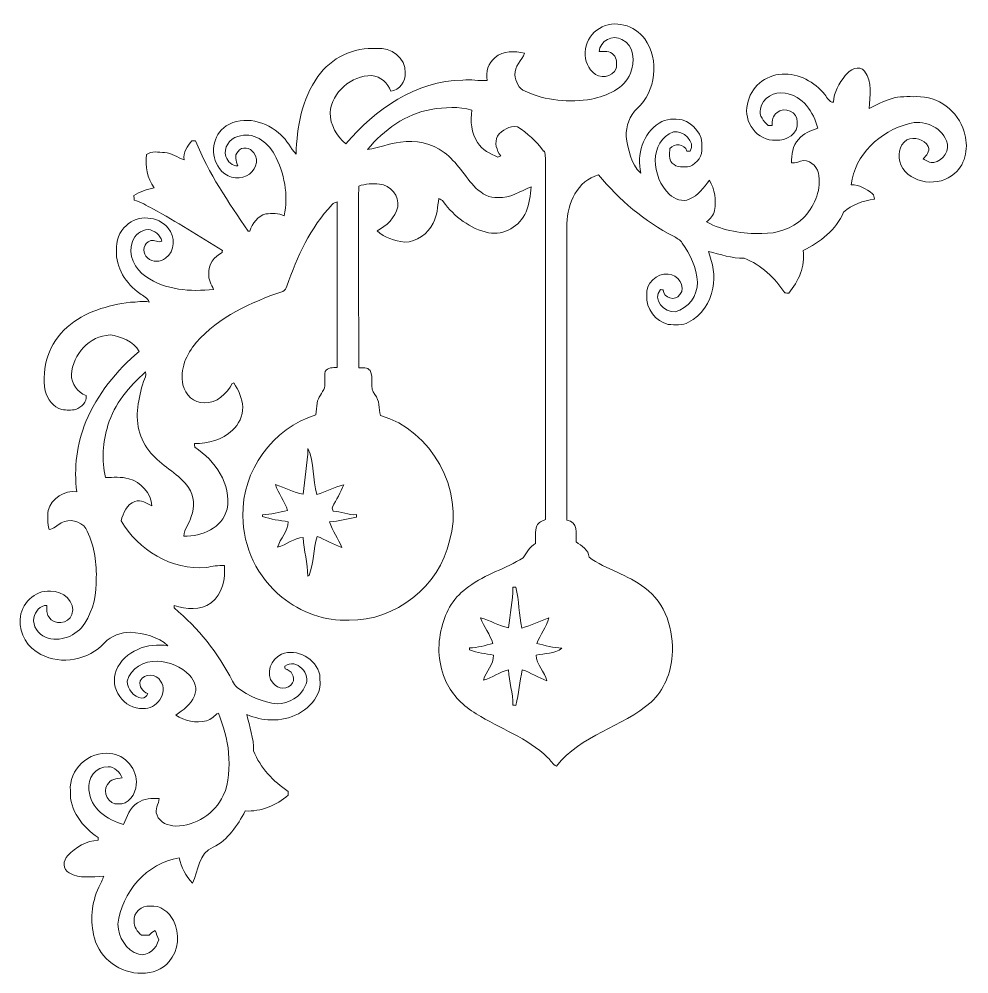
# Model space of a CAD drawing. Header units: centimetres. Extents: x -16.3 to 16.4, y -16.3 to 16.5.
import ezdxf

# ---------------------------------------------------------------- set-up
doc = ezdxf.new("R2010")
doc.units = ezdxf.units.CM
doc.header["$MEASUREMENT"] = 0
doc.layers.add('Layer 1', color=7, linetype='Continuous')

msp = doc.modelspace()

# ---------------------------------------------------------------- linework, layer by layer
at = {"layer": 'Layer 1', "color": 49, "lineweight": 9}
for points, knots in [([(3.65263, 16.16434), (4.16134, 16.48679), (4.8743, 16.28042), (5.20909, 15.80276), (5.20909, 15.80276), (5.72238, 15.08909), (5.59079, 14.00853), (4.95191, 13.41233), (4.95191, 13.41233), (4.68098, 13.17491), (4.57374, 12.80273), (4.56562, 12.45454), (4.56562, 12.45454), (4.64711, 12.01251), (4.72014, 11.50804), (5.07292, 11.19371), (5.07292, 11.19371), (4.93039, 11.81848), (5.13712, 12.56249), (5.70792, 12.90716), (5.70792, 12.90716), (5.93722, 13.06979), (6.2332, 13.06696), (6.49849, 13.02251), (6.49849, 13.02251), (6.88655, 12.89128), (7.23015, 12.5064), (7.1723, 12.07636), (7.1723, 12.07636), (7.21886, 11.78814), (7.00684, 11.52921), (6.75567, 11.41949), (6.75567, 11.41949), (6.55423, 11.4015), (6.3027, 11.36058), (6.15735, 11.53838), (6.15735, 11.53838), (6.01342, 11.66256), (6.07339, 11.86787), (6.06881, 12.03332), (6.06881, 12.03332), (6.23179, 12.23264), (6.5761, 12.20619), (6.66006, 11.94548), (6.66006, 11.94548), (6.6964, 11.94478), (6.73309, 11.94407), (6.77013, 11.94301), (6.77013, 11.94301), (6.97086, 12.27357), (6.53271, 12.68067), (6.19581, 12.60482), (6.19581, 12.60482), (5.79576, 12.46971), (5.5668, 12.04073), (5.57139, 11.63363), (5.57139, 11.63363), (5.57809, 11.20148), (5.73755, 10.75486), (6.0621, 10.45923), (6.0621, 10.45923), (6.24308, 10.3026), (6.50872, 10.18089), (6.74226, 10.2973), (6.74226, 10.2973), (7.05376, 10.40701), (7.23439, 10.69877), (7.43088, 10.94359), (7.43088, 10.94359), (7.63232, 10.63774), (7.66125, 10.25815), (7.61115, 9.90466), (7.61115, 9.90466), (7.58258, 9.73851), (7.46016, 9.61609), (7.33493, 9.51413), (7.33493, 9.51413), (7.91137, 9.20017), (8.58835, 9.09573), (9.23922, 9.11656), (9.23922, 9.11656), (9.74616, 9.10703), (10.27392, 9.27178), (10.64045, 9.63232), (10.64045, 9.63232), (11.02322, 10.00521), (11.27052, 10.55448), (11.19925, 11.09353), (11.19925, 11.09353), (11.17774, 11.36481), (10.95443, 11.62163), (10.67256, 11.62163), (10.67256, 11.62163), (10.53462, 11.59341), (10.40198, 11.53873), (10.25875, 11.54049), (10.25875, 11.54049), (10.25734, 11.82307), (10.28732, 12.13492), (10.49335, 12.34941), (10.49335, 12.34941), (10.6588, 12.55896), (10.91703, 12.64681), (11.15833, 12.735), (11.15833, 12.735), (11.0211, 13.2878), (10.64116, 13.86036), (10.03332, 13.94009), (10.03332, 13.94009), (9.66749, 14.0177), (9.24522, 13.77675), (9.18525, 13.3954), (9.18525, 13.3954), (9.1355, 13.1668), (9.29531, 12.96748), (9.45583, 12.82637), (9.45583, 12.82637), (9.49922, 12.82743), (9.54296, 12.82813), (9.58706, 12.82919), (9.58706, 12.82919), (9.57612, 12.99394), (9.61281, 13.17209), (9.7571, 13.27228), (9.7571, 13.27228), (10.00545, 13.49488), (10.47994, 13.2938), (10.45313, 12.94914), (10.45313, 12.94914), (10.5124, 12.55544), (10.07142, 12.2845), (9.72006, 12.32154), (9.72006, 12.32154), (9.08435, 12.27039), (8.58235, 12.96854), (8.74427, 13.56297), (8.74427, 13.56297), (8.83317, 14.12847), (9.36022, 14.57791), (9.92925, 14.58955), (9.92925, 14.58955), (10.49793, 14.6273), (11.05497, 14.3292), (11.40281, 13.88894), (11.40281, 13.88894), (11.48853, 13.78769), (11.54568, 13.62788), (11.70232, 13.62717), (11.70232, 13.62717), (11.70055, 13.9729), (11.90516, 14.27981), (12.10272, 14.54863), (12.10272, 14.54863), (12.24912, 14.74407), (12.5772, 14.93034), (12.77088, 14.69292), (12.77088, 14.69292), (13.04922, 14.33626), (12.95432, 13.83637), (12.92469, 13.41762), (12.92469, 13.41762), (13.17622, 13.52875), (13.41364, 13.67445), (13.68316, 13.74112), (13.68316, 13.74112), (13.96045, 13.85084), (14.26207, 13.81203), (14.55311, 13.81944), (14.55311, 13.81944), (15.2883, 13.85189), (15.99739, 13.32026), (16.18894, 12.61153), (16.18894, 12.61153), (16.3551, 12.12716), (16.26444, 11.52356), (15.86404, 11.17854), (15.86404, 11.17854), (15.33593, 10.70088), (14.33898, 10.8046), (14.01477, 11.47135), (14.01477, 11.47135), (13.91529, 11.76063), (13.9227, 12.16385), (14.22538, 12.33177), (14.22538, 12.33177), (14.47762, 12.44149), (14.82052, 12.35859), (14.9581, 12.1067), (14.9581, 12.1067), (15.01631, 11.93031), (14.90448, 11.79132), (14.77819, 11.68513), (14.77819, 11.68513), (14.89284, 11.61846), (15.01314, 11.53167), (15.15425, 11.55672), (15.15425, 11.55672), (15.4661, 11.61987), (15.73069, 11.98887), (15.58358, 12.29932), (15.58358, 12.29932), (15.38779, 12.79462), (14.77501, 13.04192), (14.27795, 12.88599), (14.27795, 12.88599), (13.3064, 12.63904), (12.42163, 11.81778), (12.31156, 10.79155), (12.31156, 10.79155), (12.58673, 10.80037), (12.82591, 10.64091), (13.03687, 10.48287), (13.03687, 10.48287), (13.10249, 10.44406), (13.09508, 10.36468), (13.1039, 10.29907), (13.1039, 10.29907), (12.7289, 10.23557), (12.3285, 10.11492), (12.04698, 9.8521), (12.04698, 9.8521), (11.79404, 9.23262), (11.23912, 8.81987), (10.65915, 8.52777), (10.65915, 8.52777), (10.73606, 7.98626), (10.50428, 7.46838), (10.15856, 7.0641), (10.15856, 7.0641), (10.1261, 7.06551), (10.06119, 7.06833), (10.02874, 7.06974), (10.02874, 7.06974), (9.68478, 7.58444), (9.21276, 8.04023), (8.62786, 8.26178), (8.62786, 8.26178), (8.20558, 8.25296), (7.80624, 8.40183), (7.40019, 8.49391), (7.40019, 8.49391), (7.54342, 8.09421), (7.64784, 7.65782), (7.54624, 7.23519), (7.54624, 7.23519), (7.4591, 6.74977), (7.16983, 6.27881), (6.7158, 6.06009), (6.7158, 6.06009), (6.50519, 5.93662), (6.25084, 5.97613), (6.01871, 5.98424), (6.01871, 5.98424), (5.58797, 6.09572), (5.23484, 6.5307), (5.28317, 6.98613), (5.28317, 6.98613), (5.23237, 7.38618), (5.62431, 7.75907), (6.01836, 7.71462), (6.01836, 7.71462), (6.34045, 7.7118), (6.64842, 7.29234), (6.41735, 7.01118), (6.41735, 7.01118), (6.26107, 6.77376), (5.8582, 6.89371), (5.83809, 7.17557), (5.83809, 7.17557), (5.8074, 7.17804), (5.77741, 7.18087), (5.74743, 7.18334), (5.74743, 7.18334), (5.4585, 6.85561), (5.89171, 6.38041), (6.25613, 6.42028), (6.25613, 6.42028), (6.70804, 6.53705), (7.0333, 6.98014), (7.02095, 7.4451), (7.02095, 7.4451), (6.98991, 7.93228), (6.78142, 8.3916), (6.50096, 8.78529), (6.50096, 8.78529), (6.42758, 8.89466), (6.30975, 8.95887), (6.19581, 9.01743), (6.19581, 9.01743), (5.20415, 9.53459), (4.33279, 10.26591), (3.62335, 11.1281), (3.62335, 11.1281), (2.8931, 10.94077), (2.54879, 10.14808), (2.53609, 9.45346), (2.53609, 9.45346), (2.53327, 6.0548), (2.53433, 2.65579), (2.53574, -0.74288), (2.53574, -0.74288), (2.9118, -0.79015), (2.85112, -1.21771), (2.85359, -1.49182), (2.85359, -1.49182), (3.0328, -1.63364), (3.28786, -1.75182), (3.29456, -2.01711), (3.29456, -2.01711), (3.88335, -2.4468), (4.63406, -2.61013), (5.20768, -3.07297), (5.20768, -3.07297), (5.93828, -3.58838), (6.20745, -4.54123), (6.15665, -5.39567), (6.15665, -5.39567), (6.10726, -5.99328), (5.87619, -6.58489), (5.42887, -6.99658), (5.42887, -6.99658), (4.44003, -7.87358), (3.00352, -8.12688), (2.17485, -9.2046), (2.17485, -9.2046), (2.03832, -9.14675), (1.97941, -8.99859), (1.87075, -8.90616), (1.87075, -8.90616), (1.1726, -8.22495), (0.22681, -7.91168), (-0.58493, -7.39945), (-0.58493, -7.39945), (-1.01638, -7.13592), (-1.40373, -6.77327), (-1.61963, -6.30972), (-1.61963, -6.30972), (-1.88033, -5.72658), (-1.94383, -5.05312), (-1.76498, -4.43716), (-1.76498, -4.43716), (-1.65456, -3.87131), (-1.32083, -3.35308), (-0.84423, -3.02711), (-0.84423, -3.02711), (-0.26849, -2.60766), (0.42965, -2.40728), (1.03185, -2.03616), (1.03185, -2.03616), (1.14368, -1.85201), (1.25657, -1.66186), (1.44918, -1.54862), (1.44918, -1.54862), (1.46753, -1.34436), (1.42555, -1.13234), (1.49681, -0.93549), (1.49681, -0.93549), (1.55043, -0.81414), (1.68907, -0.77463), (1.79773, -0.71783), (1.79773, -0.71783), (1.79349, 3.42625), (1.79773, 7.57033), (1.79561, 11.71441), (1.79561, 11.71441), (1.79349, 11.79344), (1.77727, 11.8714), (1.76457, 11.94936), (1.76457, 11.94936), (1.75257, 11.94901), (1.74058, 11.94901), (1.72929, 11.94901), (1.72929, 11.94901), (1.49822, 12.29226), (1.17225, 12.56108), (0.82935, 12.78509), (0.82935, 12.78509), (0.56512, 12.83695), (0.30124, 12.66197), (0.14214, 12.46266), (0.14214, 12.46266), (0.04054, 12.23688), (0.1111, 11.97229), (0.25821, 11.78179), (0.25821, 11.78179), (0.22575, 11.76909), (0.19329, 11.75639), (0.16119, 11.74369), (0.16119, 11.74369), (-0.10445, 11.85482), (-0.37962, 11.98817), (-0.53801, 12.24041), (-0.53801, 12.24041), (-0.74686, 12.56814), (-0.79519, 12.97912), (-0.72993, 13.35659), (-0.72993, 13.35659), (-1.18536, 13.48818), (-1.66902, 13.45396), (-2.13292, 13.38235), (-2.13292, 13.38235), (-3.00605, 13.22501), (-3.76699, 12.68067), (-4.31944, 12.00228), (-4.31944, 12.00228), (-3.93562, 12.04391), (-3.57931, 12.22559), (-3.18949, 12.2524), (-3.18949, 12.2524), (-2.67161, 12.33601), (-2.11035, 12.22629), (-1.68948, 11.90386), (-1.68948, 11.90386), (-1.2411, 11.57542), (-0.97687, 11.06989), (-0.59411, 10.67689), (-0.59411, 10.67689), (-0.39161, 10.48745), (-0.12985, 10.32094), (0.15943, 10.34845), (0.15943, 10.34845), (0.57923, 10.31459), (0.92989, 10.57671), (1.30313, 10.71888), (1.30313, 10.71888), (1.2862, 10.42535), (1.23999, 10.12691), (1.1278, 9.85386), (1.1278, 9.85386), (0.92143, 9.36421), (0.37039, 9.04177), (-0.15807, 9.13631), (-0.15807, 9.13631), (-0.79272, 9.27672), (-1.342, 9.69088), (-1.71876, 10.21228), (-1.71876, 10.21228), (-1.75263, 10.26556), (-1.81048, 10.29307), (-1.86587, 10.31741), (-1.86587, 10.31741), (-1.92055, 10.03378), (-1.91561, 9.72969), (-2.06695, 9.47357), (-2.06695, 9.47357), (-2.24334, 9.09469), (-2.63316, 8.83116), (-3.05015, 8.81246), (-3.05015, 8.81246), (-3.3867, 8.86714), (-3.74265, 8.96239), (-3.99453, 9.20546), (-3.99453, 9.20546), (-3.66398, 9.3695), (-3.36694, 9.65948), (-3.28439, 10.02919), (-3.28439, 10.02919), (-3.21207, 10.41019), (-3.53945, 10.77003), (-3.90775, 10.81412), (-3.90775, 10.81412), (-4.14905, 10.83459), (-4.39493, 10.82436), (-4.6253, 10.74392), (-4.6253, 10.74392), (-4.63447, 8.66253), (-4.62565, 6.58079), (-4.62389, 4.49905), (-4.62389, 4.49905), (-4.49195, 4.4927), (-4.3205, 4.53045), (-4.23583, 4.39851), (-4.23583, 4.39851), (-4.07708, 4.14698), (-4.27746, 3.80655), (-4.06544, 3.57583), (-4.06544, 3.57583), (-3.90105, 3.36628), (-3.93174, 3.09888), (-3.87953, 2.85546), (-3.87953, 2.85546), (-2.11952, 2.35346), (-0.98675, 0.30417), (-1.49792, -1.4569), (-1.49792, -1.4569), (-1.85846, -3.00524), (-3.35706, -4.21562), (-4.95585, -4.18387), (-4.95585, -4.18387), (-5.78911, -4.21915), (-6.61708, -3.91153), (-7.26302, -3.39188), (-7.26302, -3.39188), (-8.09593, -2.72266), (-8.60922, -1.66786), (-8.60745, -0.59859), (-8.60745, -0.59859), (-8.64626, 0.94199), (-7.5724, 2.42119), (-6.10273, 2.87733), (-6.10273, 2.87733), (-6.08262, 3.01174), (-6.07451, 3.14756), (-6.05758, 3.28232), (-6.05758, 3.28232), (-6.02336, 3.48234), (-5.87201, 3.62981), (-5.79617, 3.81149), (-5.79617, 3.81149), (-5.769, 3.99423), (-5.81063, 4.1819), (-5.77535, 4.36394), (-5.77535, 4.36394), (-5.6981, 4.51916), (-5.50724, 4.49905), (-5.36225, 4.50293), (-5.36225, 4.50293), (-5.35802, 6.40123), (-5.36366, 8.29988), (-5.36331, 10.19816), (-5.36331, 10.19816), (-5.42751, 10.1777), (-5.49736, 10.16113), (-5.54181, 10.10645), (-5.54181, 10.10645), (-6.28371, 9.3194), (-6.74585, 8.31645), (-7.09086, 7.30293), (-7.09086, 7.30293), (-7.11838, 7.23026), (-7.16177, 7.15723), (-7.23515, 7.12336), (-7.23515, 7.12336), (-8.32911, 6.75012), (-9.4386, 6.24812), (-10.214, 5.36053), (-10.214, 5.36053), (-10.54844, 4.96472), (-10.78691, 4.43626), (-10.66838, 3.91026), (-10.66838, 3.91026), (-10.59006, 3.57865), (-10.28879, 3.26891), (-9.92966, 3.29079), (-9.92966, 3.29079), (-9.50351, 3.26539), (-9.16131, 3.61322), (-8.97223, 3.96071), (-8.97223, 3.96071), (-8.95882, 3.96424), (-8.93236, 3.97129), (-8.91896, 3.97482), (-8.91896, 3.97482), (-8.74433, 3.72999), (-8.63815, 3.44001), (-8.61063, 3.14086), (-8.61063, 3.14086), (-8.61451, 2.84311), (-8.74257, 2.55172), (-8.96235, 2.34993), (-8.96235, 2.34993), (-9.3116, 2.0222), (-9.80478, 1.88532), (-10.27539, 1.88779), (-10.27539, 1.88779), (-10.27151, 1.85639), (-10.26375, 1.79289), (-10.26022, 1.76114), (-10.26022, 1.76114), (-9.56666, 1.31417), (-8.98669, 0.49114), (-9.15108, -0.36858), (-9.15108, -0.36858), (-9.31689, -1.00887), (-10.02033, -1.31931), (-10.63557, -1.28968), (-10.63557, -1.28968), (-10.62393, -1.04062), (-10.43555, -0.85118), (-10.38404, -0.61199), (-10.38404, -0.61199), (-10.24858, -0.29097), (-10.27398, 0.08898), (-10.47718, 0.37614), (-10.47718, 0.37614), (-10.79538, 0.83369), (-11.32561, 1.07534), (-11.69673, 1.4828), (-11.69673, 1.4828), (-12.1243, 1.91213), (-12.30739, 2.54748), (-12.22131, 3.14191), (-12.22131, 3.14191), (-12.17651, 3.43966), (-12.12606, 3.73846), (-12.02058, 4.02174), (-12.02058, 4.02174), (-11.98742, 4.13004), (-11.9084, 4.24046), (-11.9599, 4.35617), (-11.9599, 4.35617), (-12.51376, 3.84747), (-13.02952, 3.25657), (-13.24542, 2.52032), (-13.24542, 2.52032), (-13.42075, 1.94141), (-13.48108, 1.31735), (-13.32974, 0.72574), (-13.32974, 0.72574), (-13.06374, 0.72256), (-12.78893, 0.76102), (-12.5307, 0.67917), (-12.5307, 0.67917), (-12.11054, 0.5751), (-11.75952, 0.17999), (-11.73659, -0.25534), (-11.73659, -0.25534), (-11.91651, -0.16114), (-12.1056, -0.0345), (-12.31973, -0.09941), (-12.31973, -0.09941), (-12.59631, -0.1996), (-12.71943, -0.50087), (-12.79634, -0.76157), (-12.79634, -0.76157), (-12.21284, -1.77687), (-11.0522, -2.46549), (-9.86863, -2.36953), (-9.86863, -2.36953), (-9.6605, -2.33285), (-9.452, -2.29016), (-9.23928, -2.30181), (-9.23928, -2.30181), (-9.21, -2.76288), (-9.30419, -3.29346), (-9.69895, -3.58521), (-9.69895, -3.58521), (-10.06513, -3.8579), (-10.55761, -3.81769), (-10.9686, -3.67975), (-10.9686, -3.67975), (-10.96895, -3.70021), (-10.97001, -3.74149), (-10.97036, -3.7623), (-10.97036, -3.7623), (-10.13639, -4.44846), (-9.46082, -5.31841), (-8.96552, -6.2762), (-8.96552, -6.2762), (-8.92319, -6.35452), (-8.87733, -6.43354), (-8.80854, -6.49246), (-8.80854, -6.49246), (-8.41025, -6.80537), (-7.92659, -6.9994), (-7.42494, -7.06396), (-7.42494, -7.06396), (-7.02701, -7.04067), (-6.61602, -6.82971), (-6.46433, -6.44201), (-6.46433, -6.44201), (-6.2262, -6.05113), (-6.78324, -5.45388), (-7.16248, -5.76679), (-7.16248, -5.76679), (-7.16106, -5.79537), (-7.1593, -5.82465), (-7.15754, -5.85393), (-7.15754, -5.85393), (-6.93846, -5.89838), (-6.79629, -6.13333), (-6.89683, -6.34182), (-6.89683, -6.34182), (-7.03794, -6.58277), (-7.41542, -6.56901), (-7.56993, -6.34888), (-7.56993, -6.34888), (-7.84792, -6.02855), (-7.64472, -5.51068), (-7.28136, -5.35334), (-7.28136, -5.35334), (-6.74161, -5.13744), (-6.09144, -5.50821), (-5.96409, -6.06595), (-5.96409, -6.06595), (-5.95703, -6.28044), (-5.92387, -6.51221), (-6.0283, -6.70977), (-6.0283, -6.70977), (-6.30311, -7.3109), (-6.99314, -7.64675), (-7.63626, -7.60618), (-7.63626, -7.60618), (-7.92553, -7.62523), (-8.20141, -7.52433), (-8.46987, -7.43155), (-8.46987, -7.43155), (-8.38344, -7.84324), (-8.22998, -8.24612), (-8.23668, -8.67333), (-8.23668, -8.67333), (-8.01585, -9.26), (-7.55794, -9.72637), (-7.04712, -10.07632), (-7.04712, -10.07632), (-7.04712, -10.10843), (-7.04712, -10.17298), (-7.04747, -10.20509), (-7.04747, -10.20509), (-7.45846, -10.55893), (-7.98445, -10.76742), (-8.53055, -10.74414), (-8.53055, -10.74414), (-8.78772, -11.23767), (-9.11651, -11.73509), (-9.62945, -11.99262), (-9.62945, -11.99262), (-10.12828, -12.18488), (-10.13357, -12.81035), (-10.33889, -13.22381), (-10.33889, -13.22381), (-10.56713, -12.98039), (-10.72412, -12.68088), (-10.79856, -12.35598), (-10.79856, -12.35598), (-11.91016, -12.5239), (-12.77058, -13.54766), (-12.9057, -14.63845), (-12.9057, -14.63845), (-12.88947, -15.0773), (-12.62771, -15.53909), (-12.18956, -15.67173), (-12.18956, -15.67173), (-11.8583, -15.74935), (-11.5729, -15.47312), (-11.5027, -15.16867), (-11.5027, -15.16867), (-11.54256, -15.06178), (-11.58243, -14.95524), (-11.62265, -14.84906), (-11.62265, -14.84906), (-11.70131, -14.89033), (-11.76834, -14.94925), (-11.83043, -15.01204), (-11.83043, -15.01204), (-11.91863, -15.01451), (-12.00647, -15.01557), (-12.09396, -15.01663), (-12.09396, -15.01663), (-12.23189, -14.8928), (-12.35501, -14.7277), (-12.35078, -14.53403), (-12.35078, -14.53403), (-12.37865, -14.24052), (-12.0869, -13.98193), (-11.79974, -14.01615), (-11.79974, -14.01615), (-11.4519, -13.96923), (-11.1464, -14.22041), (-10.994, -14.51251), (-10.994, -14.51251), (-10.76857, -14.95665), (-10.81267, -15.54297), (-11.14393, -15.92362), (-11.14393, -15.92362), (-11.37041, -16.19455), (-11.73271, -16.33284), (-12.08161, -16.31908), (-12.08161, -16.31908), (-12.81327, -16.34589), (-13.51847, -15.82131), (-13.7125, -15.1154), (-13.7125, -15.1154), (-13.86525, -14.53826), (-13.81728, -13.90255), (-13.56151, -13.36104), (-13.56151, -13.36104), (-13.49731, -13.23792), (-13.43628, -13.11304), (-13.39183, -12.9811), (-13.39183, -12.9811), (-13.78341, -13.00191), (-14.22403, -13.08235), (-14.57998, -12.87527), (-14.57998, -12.87527), (-14.8047, -12.75567), (-14.80011, -12.43782), (-14.62443, -12.27695), (-14.62443, -12.27695), (-14.35632, -11.99508), (-13.98449, -11.76084), (-13.58691, -11.75237), (-13.58691, -11.75237), (-13.58585, -11.72062), (-13.5848, -11.68958), (-13.58374, -11.65853), (-13.58374, -11.65853), (-14.11043, -11.29835), (-14.57716, -10.72508), (-14.5373, -10.05304), (-14.5373, -10.05304), (-14.59868, -9.3302), (-13.897, -8.66733), (-13.1784, -8.76399), (-13.1784, -8.76399), (-12.65346, -8.80314), (-12.21708, -9.31856), (-12.27317, -9.84385), (-12.27317, -9.84385), (-12.2961, -10.16064), (-12.53563, -10.54199), (-12.89476, -10.50319), (-12.89476, -10.50319), (-13.22108, -10.53141), (-13.46803, -10.09291), (-13.25883, -9.83326), (-13.25883, -9.83326), (-13.16287, -9.65017), (-12.94486, -9.629), (-12.76247, -9.60325), (-12.76247, -9.60325), (-12.83655, -9.40322), (-13.02, -9.22013), (-13.24436, -9.2226), (-13.24436, -9.2226), (-13.65359, -9.18874), (-13.97144, -9.63394), (-13.89841, -10.01812), (-13.89841, -10.01812), (-13.86808, -10.65559), (-13.2613, -11.04541), (-12.70708, -11.21262), (-12.70708, -11.21262), (-12.59702, -10.93675), (-12.4926, -10.63054), (-12.2259, -10.46544), (-12.2259, -10.46544), (-12.0107, -10.31198), (-11.738, -10.3014), (-11.484, -10.31234), (-11.484, -10.31234), (-11.49035, -10.50636), (-11.66216, -10.69192), (-11.55597, -10.88313), (-11.55597, -10.88313), (-11.47095, -11.15089), (-11.1725, -11.24967), (-10.91815, -11.26342), (-10.91815, -11.26342), (-10.23658, -11.25213), (-9.57124, -10.83621), (-9.28161, -10.21532), (-9.28161, -10.21532), (-9.06606, -9.75847), (-9.06571, -9.24095), (-9.1017, -8.74812), (-9.1017, -8.74812), (-9.12745, -8.27363), (-9.28867, -7.81961), (-9.44671, -7.37475), (-9.44671, -7.37475), (-9.58923, -7.4573), (-9.69154, -7.60653), (-9.86087, -7.64075), (-9.86087, -7.64075), (-10.21612, -7.73106), (-10.61194, -7.65768), (-10.91462, -7.45095), (-10.91462, -7.45095), (-10.6638, -7.27492), (-10.38686, -7.09077), (-10.27645, -6.7895), (-10.27645, -6.7895), (-10.15932, -6.5482), (-10.2641, -6.25998), (-10.4419, -6.079), (-10.4419, -6.079), (-10.72271, -5.7675), (-11.14287, -5.62321), (-11.55138, -5.59182), (-11.55138, -5.59182), (-11.99024, -5.58088), (-12.47884, -5.82641), (-12.58326, -6.28255), (-12.58326, -6.28255), (-12.58538, -6.5556), (-12.3603, -6.83077), (-12.08302, -6.85899), (-12.08302, -6.85899), (-11.97966, -6.8791), (-11.91757, -6.78667), (-11.87735, -6.7073), (-11.87735, -6.7073), (-12.05938, -6.63568), (-12.1818, -6.47023), (-12.14123, -6.26915), (-12.14123, -6.26915), (-11.99624, -6.0028), (-11.58243, -6.01268), (-11.43638, -6.27409), (-11.43638, -6.27409), (-11.16368, -6.68084), (-11.57714, -7.27033), (-12.04563, -7.22059), (-12.04563, -7.22059), (-12.69191, -7.26328), (-13.22002, -6.50586), (-12.95861, -5.91249), (-12.95861, -5.91249), (-12.68627, -5.23338), (-11.865, -4.94128), (-11.18344, -5.06476), (-11.18344, -5.06476), (-11.51928, -4.73879), (-12.01987, -4.64495), (-12.47072, -4.59309), (-12.47072, -4.59309), (-12.7981, -4.61144), (-13.13853, -4.7081), (-13.36325, -4.96139), (-13.36325, -4.96139), (-13.90159, -5.55442), (-14.84562, -5.73822), (-15.55612, -5.35757), (-15.55612, -5.35757), (-16.00026, -5.14343), (-16.30154, -4.65377), (-16.26485, -4.15882), (-16.26485, -4.15882), (-16.25038, -3.62789), (-15.76461, -3.13647), (-15.22063, -3.18551), (-15.22063, -3.18551), (-14.81493, -3.16469), (-14.32386, -3.5524), (-14.49073, -3.98914), (-14.49073, -3.98914), (-14.59974, -4.32075), (-15.10844, -4.36379), (-15.28307, -4.07098), (-15.28307, -4.07098), (-15.37126, -3.95809), (-15.34375, -3.80887), (-15.34727, -3.67622), (-15.34727, -3.67622), (-15.5854, -3.66529), (-15.7445, -3.89177), (-15.79565, -4.09991), (-15.79565, -4.09991), (-15.84222, -4.38108), (-15.65031, -4.66647), (-15.39313, -4.77195), (-15.39313, -4.77195), (-14.90489, -4.96493), (-14.31998, -4.71939), (-14.04411, -4.28935), (-14.04411, -4.28935), (-13.7446, -3.82474), (-13.62713, -3.25959), (-13.64794, -2.71208), (-13.64794, -2.71208), (-13.62748, -2.13423), (-13.74566, -1.54721), (-14.00248, -1.02863), (-14.00248, -1.02863), (-14.18875, -0.77815), (-14.57928, -0.6695), (-14.85409, -0.83954), (-14.85409, -0.83954), (-14.99661, -0.91009), (-15.10527, -1.04697), (-15.27178, -1.06426), (-15.27178, -1.06426), (-15.31835, -0.85153), (-15.32999, -0.62893), (-15.29824, -0.41338), (-15.29824, -0.41338), (-15.19452, 0.01454), (-14.74614, 0.29041), (-14.3161, 0.22973), (-14.3161, 0.22973), (-14.42335, 1.04359), (-14.32034, 1.88391), (-14.00778, 2.6445), (-14.00778, 2.6445), (-13.61831, 3.591), (-12.94662, 4.39992), (-12.17404, 5.05961), (-12.17404, 5.05961), (-12.37124, 5.39652), (-12.79069, 5.58455), (-13.17416, 5.62406), (-13.17416, 5.62406), (-13.8776, 5.59972), (-14.4611, 4.9559), (-14.50096, 4.26869), (-14.50096, 4.26869), (-14.51366, 3.93954), (-14.29247, 3.6612), (-13.9979, 3.53844), (-13.9979, 3.53844), (-13.95839, 3.31372), (-14.16406, 3.14403), (-14.34821, 3.06324), (-14.34821, 3.06324), (-14.5066, 3.03396), (-14.6717, 3.04067), (-14.83151, 3.05831), (-14.83151, 3.05831), (-15.11832, 3.15285), (-15.3448, 3.41003), (-15.40442, 3.70601), (-15.40442, 3.70601), (-15.54765, 4.49834), (-15.26684, 5.36371), (-14.65336, 5.89499), (-14.65336, 5.89499), (-14.0487, 6.41922), (-13.25036, 6.64923), (-12.47178, 6.75154), (-12.47178, 6.75154), (-12.25729, 6.74483), (-12.04245, 6.8168), (-11.83114, 6.75577), (-11.83114, 6.75577), (-11.87347, 6.91099), (-12.03398, 6.96532), (-12.15287, 7.04787), (-12.15287, 7.04787), (-12.6203, 7.39112), (-12.98966, 7.93828), (-12.95297, 8.53871), (-12.95297, 8.53871), (-12.97237, 8.8555), (-12.85666, 9.18075), (-12.6136, 9.39067), (-12.6136, 9.39067), (-12.22343, 9.77731), (-11.51858, 9.71768), (-11.17356, 9.30035), (-11.17356, 9.30035), (-10.9178, 9.01108), (-10.94249, 8.50272), (-11.26352, 8.2713), (-11.26352, 8.2713), (-11.43603, 8.12949), (-11.71754, 8.11501), (-11.88335, 8.27553), (-11.88335, 8.27553), (-12.05092, 8.40606), (-12.05797, 8.71474), (-11.8643, 8.82516), (-11.8643, 8.82516), (-11.75388, 8.919), (-11.60712, 8.86185), (-11.48541, 8.82763), (-11.48541, 8.82763), (-11.45331, 8.83575), (-11.42086, 8.84421), (-11.38875, 8.85233), (-11.38875, 8.85233), (-11.45472, 9.06964), (-11.64734, 9.22026), (-11.86888, 9.25414), (-11.86888, 9.25414), (-12.10313, 9.22204), (-12.33737, 9.07386), (-12.40334, 8.83575), (-12.40334, 8.83575), (-12.5755, 8.38878), (-12.32891, 7.88007), (-11.94297, 7.63277), (-11.94297, 7.63277), (-11.2681, 7.16393), (-10.41015, 7.11066), (-9.61816, 7.18863), (-9.61816, 7.18863), (-9.68519, 7.36431), (-9.80478, 7.52906), (-9.77621, 7.72697), (-9.77621, 7.72697), (-9.81713, 8.04552), (-9.58571, 8.31856), (-9.3183, 8.45651), (-9.3183, 8.45651), (-9.31689, 8.47344), (-9.31371, 8.50731), (-9.3123, 8.52424), (-9.3123, 8.52424), (-10.09406, 9.02907), (-10.88851, 9.51449), (-11.70449, 9.96252), (-11.70449, 9.96252), (-11.91298, 10.07329), (-12.11759, 10.19712), (-12.34584, 10.26344), (-12.34584, 10.26344), (-12.34901, 10.3153), (-12.35184, 10.36716), (-12.35466, 10.41866), (-12.35466, 10.41866), (-12.14158, 10.55095), (-11.90416, 10.63633), (-11.65828, 10.68289), (-11.65828, 10.68289), (-11.89993, 11.01556), (-11.96237, 11.4269), (-11.92392, 11.82836), (-11.92392, 11.82836), (-11.74259, 11.96101), (-11.50552, 11.90915), (-11.29668, 11.89892), (-11.29668, 11.89892), (-11.05044, 11.88551), (-10.85712, 11.72359), (-10.62993, 11.65091), (-10.62993, 11.65091), (-10.66485, 11.90456), (-10.5114, 12.1127), (-10.36711, 12.30285), (-10.36711, 12.30285), (-10.3343, 12.30285), (-10.26868, 12.30285), (-10.23588, 12.30285), (-10.23588, 12.30285), (-9.79279, 11.18137), (-9.09535, 10.18582), (-8.42295, 9.19346), (-8.42295, 9.19346), (-8.40955, 9.19346), (-8.38203, 9.19382), (-8.36862, 9.19382), (-8.36862, 9.19382), (-8.2836, 9.46016), (-8.09451, 9.71064), (-7.81511, 9.78754), (-7.81511, 9.78754), (-7.60627, 9.80411), (-7.38367, 9.82), (-7.19105, 9.72122), (-7.19105, 9.72122), (-7.03054, 10.43206), (-7.18188, 11.19795), (-7.52231, 11.83542), (-7.52231, 11.83542), (-7.75267, 12.27004), (-8.2762, 12.6401), (-8.77785, 12.44854), (-8.77785, 12.44854), (-9.07312, 12.3854), (-9.28091, 12.05414), (-9.1913, 11.76239), (-9.1913, 11.76239), (-9.13203, 11.58636), (-8.97716, 11.42972), (-8.77961, 11.44278), (-8.77961, 11.44278), (-8.83147, 11.59835), (-8.92072, 11.79873), (-8.77502, 11.93243), (-8.77502, 11.93243), (-8.64203, 12.12716), (-8.34887, 12.06966), (-8.23139, 11.88833), (-8.23139, 11.88833), (-8.02184, 11.62834), (-8.19647, 11.2177), (-8.48751, 11.10129), (-8.48751, 11.10129), (-8.80254, 10.92807), (-9.21317, 11.06813), (-9.41426, 11.35035), (-9.41426, 11.35035), (-9.74093, 11.78885), (-9.66685, 12.51381), (-9.18072, 12.81085), (-9.18072, 12.81085), (-8.58876, 13.19537), (-7.78548, 12.96783), (-7.30465, 12.50464), (-7.30465, 12.50464), (-7.08098, 12.32296), (-6.97586, 12.04602), (-6.7776, 11.84318), (-6.7776, 11.84318), (-6.74655, 12.76957), (-6.5818, 13.74147), (-6.02759, 14.50947), (-6.02759, 14.50947), (-5.58238, 15.15541), (-4.78546, 15.5357), (-4.003, 15.47467), (-4.003, 15.47467), (-3.52569, 15.53288), (-3.00146, 15.14518), (-3.02792, 14.64141), (-3.02792, 14.64141), (-2.993, 14.34508), (-3.22653, 14.04627), (-3.52181, 14.00606), (-3.52181, 14.00606), (-3.62941, 14.28899), (-3.8693, 14.51723), (-4.17939, 14.54757), (-4.17939, 14.54757), (-4.87789, 14.54898), (-5.55416, 13.97572), (-5.60743, 13.26699), (-5.60743, 13.26699), (-5.6092, 12.84965), (-5.38165, 12.45242), (-5.0631, 12.19278), (-5.0631, 12.19278), (-4.07038, 13.38587), (-2.64833, 14.3666), (-1.04813, 14.38671), (-1.04813, 14.38671), (-0.7705, 14.42727), (-0.49215, 14.35178), (-0.21205, 14.37577), (-0.21205, 14.37577), (-0.25403, 14.66822), (-0.17642, 14.9769), (0.067, 15.16246), (0.067, 15.16246), (0.33793, 15.41646), (0.74151, 15.38683), (1.07806, 15.31769), (1.07806, 15.31769), (0.98528, 15.06086), (0.72246, 14.86684), (0.74574, 14.56944), (0.74574, 14.56944), (0.77361, 14.34719), (0.87415, 14.09108), (1.10064, 14.005), (1.10064, 14.005), (1.80902, 13.67833), (2.61864, 13.61236), (3.38311, 13.73654), (3.38311, 13.73654), (3.91228, 13.84978), (4.4993, 14.0879), (4.71873, 14.62589), (4.71873, 14.62589), (4.881, 15.0083), (4.8556, 15.59003), (4.42557, 15.78371), (4.42557, 15.78371), (4.11548, 15.97032), (3.65934, 15.7389), (3.64487, 15.37166), (3.64487, 15.37166), (3.81103, 15.3639), (4.01952, 15.41752), (4.13312, 15.25948), (4.13312, 15.25948), (4.2707, 15.14306), (4.24706, 14.94762), (4.22837, 14.78781), (4.22837, 14.78781), (4.10207, 14.47102), (3.64417, 14.41352), (3.42192, 14.65976), (3.42192, 14.65976), (2.98447, 15.07886), (3.13158, 15.88037), (3.65263, 16.16434), (3.65263, 16.16434), (3.65263, 16.16434), (3.65263, 16.16434), (3.65263, 16.16434)], [0, 0, 0, 0, 0.0031348, 0.0031348, 0.0031348, 0.0031348, 0.00626959, 0.00626959, 0.00626959, 0.00626959, 0.00940439, 0.00940439, 0.00940439, 0.00940439, 0.01253918, 0.01253918, 0.01253918, 0.01253918, 0.01567398, 0.01567398, 0.01567398, 0.01567398, 0.01880878, 0.01880878, 0.01880878, 0.01880878, 0.02194357, 0.02194357, 0.02194357, 0.02194357, 0.02507837, 0.02507837, 0.02507837, 0.02507837, 0.02821317, 0.02821317, 0.02821317, 0.02821317, 0.03134796, 0.03134796, 0.03134796, 0.03134796, 0.03448276, 0.03448276, 0.03448276, 0.03448276, 0.03761755, 0.03761755, 0.03761755, 0.03761755, 0.04075235, 0.04075235, 0.04075235, 0.04075235, 0.04388715, 0.04388715, 0.04388715, 0.04388715, 0.04702194, 0.04702194, 0.04702194, 0.04702194, 0.05015674, 0.05015674, 0.05015674, 0.05015674, 0.05329154, 0.05329154, 0.05329154, 0.05329154, 0.05642633, 0.05642633, 0.05642633, 0.05642633, 0.05956113, 0.05956113, 0.05956113, 0.05956113, 0.06269592, 0.06269592, 0.06269592, 0.06269592, 0.06583072, 0.06583072, 0.06583072, 0.06583072, 0.06896552, 0.06896552, 0.06896552, 0.06896552, 0.07210031, 0.07210031, 0.07210031, 0.07210031, 0.07523511, 0.07523511, 0.07523511, 0.07523511, 0.07836991, 0.07836991, 0.07836991, 0.07836991, 0.0815047, 0.0815047, 0.0815047, 0.0815047, 0.0846395, 0.0846395, 0.0846395, 0.0846395, 0.08777429, 0.08777429, 0.08777429, 0.08777429, 0.09090909, 0.09090909, 0.09090909, 0.09090909, 0.09404389, 0.09404389, 0.09404389, 0.09404389, 0.09717868, 0.09717868, 0.09717868, 0.09717868, 0.10031348, 0.10031348, 0.10031348, 0.10031348, 0.10344828, 0.10344828, 0.10344828, 0.10344828, 0.10658307, 0.10658307, 0.10658307, 0.10658307, 0.10971787, 0.10971787, 0.10971787, 0.10971787, 0.11285266, 0.11285266, 0.11285266, 0.11285266, 0.11598746, 0.11598746, 0.11598746, 0.11598746, 0.11912226, 0.11912226, 0.11912226, 0.11912226, 0.12225705, 0.12225705, 0.12225705, 0.12225705, 0.12539185, 0.12539185, 0.12539185, 0.12539185, 0.12852665, 0.12852665, 0.12852665, 0.12852665, 0.13166144, 0.13166144, 0.13166144, 0.13166144, 0.13479624, 0.13479624, 0.13479624, 0.13479624, 0.13793103, 0.13793103, 0.13793103, 0.13793103, 0.14106583, 0.14106583, 0.14106583, 0.14106583, 0.14420063, 0.14420063, 0.14420063, 0.14420063, 0.14733542, 0.14733542, 0.14733542, 0.14733542, 0.15047022, 0.15047022, 0.15047022, 0.15047022, 0.15360502, 0.15360502, 0.15360502, 0.15360502, 0.15673981, 0.15673981, 0.15673981, 0.15673981, 0.15987461, 0.15987461, 0.15987461, 0.15987461, 0.1630094, 0.1630094, 0.1630094, 0.1630094, 0.1661442, 0.1661442, 0.1661442, 0.1661442, 0.169279, 0.169279, 0.169279, 0.169279, 0.17241379, 0.17241379, 0.17241379, 0.17241379, 0.17554859, 0.17554859, 0.17554859, 0.17554859, 0.17868339, 0.17868339, 0.17868339, 0.17868339, 0.18181818, 0.18181818, 0.18181818, 0.18181818, 0.18495298, 0.18495298, 0.18495298, 0.18495298, 0.18808777, 0.18808777, 0.18808777, 0.18808777, 0.19122257, 0.19122257, 0.19122257, 0.19122257, 0.19435737, 0.19435737, 0.19435737, 0.19435737, 0.19749216, 0.19749216, 0.19749216, 0.19749216, 0.20062696, 0.20062696, 0.20062696, 0.20062696, 0.20376176, 0.20376176, 0.20376176, 0.20376176, 0.20689655, 0.20689655, 0.20689655, 0.20689655, 0.21003135, 0.21003135, 0.21003135, 0.21003135, 0.21316614, 0.21316614, 0.21316614, 0.21316614, 0.21630094, 0.21630094, 0.21630094, 0.21630094, 0.21943574, 0.21943574, 0.21943574, 0.21943574, 0.22257053, 0.22257053, 0.22257053, 0.22257053, 0.22570533, 0.22570533, 0.22570533, 0.22570533, 0.22884013, 0.22884013, 0.22884013, 0.22884013, 0.23197492, 0.23197492, 0.23197492, 0.23197492, 0.23510972, 0.23510972, 0.23510972, 0.23510972, 0.23824451, 0.23824451, 0.23824451, 0.23824451, 0.24137931, 0.24137931, 0.24137931, 0.24137931, 0.24451411, 0.24451411, 0.24451411, 0.24451411, 0.2476489, 0.2476489, 0.2476489, 0.2476489, 0.2507837, 0.2507837, 0.2507837, 0.2507837, 0.2539185, 0.2539185, 0.2539185, 0.2539185, 0.25705329, 0.25705329, 0.25705329, 0.25705329, 0.26018809, 0.26018809, 0.26018809, 0.26018809, 0.26332288, 0.26332288, 0.26332288, 0.26332288, 0.26645768, 0.26645768, 0.26645768, 0.26645768, 0.26959248, 0.26959248, 0.26959248, 0.26959248, 0.27272727, 0.27272727, 0.27272727, 0.27272727, 0.27586207, 0.27586207, 0.27586207, 0.27586207, 0.27899687, 0.27899687, 0.27899687, 0.27899687, 0.28213166, 0.28213166, 0.28213166, 0.28213166, 0.28526646, 0.28526646, 0.28526646, 0.28526646, 0.28840125, 0.28840125, 0.28840125, 0.28840125, 0.29153605, 0.29153605, 0.29153605, 0.29153605, 0.29467085, 0.29467085, 0.29467085, 0.29467085, 0.29780564, 0.29780564, 0.29780564, 0.29780564, 0.30094044, 0.30094044, 0.30094044, 0.30094044, 0.30407524, 0.30407524, 0.30407524, 0.30407524, 0.30721003, 0.30721003, 0.30721003, 0.30721003, 0.31034483, 0.31034483, 0.31034483, 0.31034483, 0.31347962, 0.31347962, 0.31347962, 0.31347962, 0.31661442, 0.31661442, 0.31661442, 0.31661442, 0.31974922, 0.31974922, 0.31974922, 0.31974922, 0.32288401, 0.32288401, 0.32288401, 0.32288401, 0.32601881, 0.32601881, 0.32601881, 0.32601881, 0.32915361, 0.32915361, 0.32915361, 0.32915361, 0.3322884, 0.3322884, 0.3322884, 0.3322884, 0.3354232, 0.3354232, 0.3354232, 0.3354232, 0.33855799, 0.33855799, 0.33855799, 0.33855799, 0.34169279, 0.34169279, 0.34169279, 0.34169279, 0.34482759, 0.34482759, 0.34482759, 0.34482759, 0.34796238, 0.34796238, 0.34796238, 0.34796238, 0.35109718, 0.35109718, 0.35109718, 0.35109718, 0.35423197, 0.35423197, 0.35423197, 0.35423197, 0.35736677, 0.35736677, 0.35736677, 0.35736677, 0.36050157, 0.36050157, 0.36050157, 0.36050157, 0.36363636, 0.36363636, 0.36363636, 0.36363636, 0.36677116, 0.36677116, 0.36677116, 0.36677116, 0.36990596, 0.36990596, 0.36990596, 0.36990596, 0.37304075, 0.37304075, 0.37304075, 0.37304075, 0.37617555, 0.37617555, 0.37617555, 0.37617555, 0.37931034, 0.37931034, 0.37931034, 0.37931034, 0.38244514, 0.38244514, 0.38244514, 0.38244514, 0.38557994, 0.38557994, 0.38557994, 0.38557994, 0.38871473, 0.38871473, 0.38871473, 0.38871473, 0.39184953, 0.39184953, 0.39184953, 0.39184953, 0.39498433, 0.39498433, 0.39498433, 0.39498433, 0.39811912, 0.39811912, 0.39811912, 0.39811912, 0.40125392, 0.40125392, 0.40125392, 0.40125392, 0.40438871, 0.40438871, 0.40438871, 0.40438871, 0.40752351, 0.40752351, 0.40752351, 0.40752351, 0.41065831, 0.41065831, 0.41065831, 0.41065831, 0.4137931, 0.4137931, 0.4137931, 0.4137931, 0.4169279, 0.4169279, 0.4169279, 0.4169279, 0.4200627, 0.4200627, 0.4200627, 0.4200627, 0.42319749, 0.42319749, 0.42319749, 0.42319749, 0.42633229, 0.42633229, 0.42633229, 0.42633229, 0.42946708, 0.42946708, 0.42946708, 0.42946708, 0.43260188, 0.43260188, 0.43260188, 0.43260188, 0.43573668, 0.43573668, 0.43573668, 0.43573668, 0.43887147, 0.43887147, 0.43887147, 0.43887147, 0.44200627, 0.44200627, 0.44200627, 0.44200627, 0.44514107, 0.44514107, 0.44514107, 0.44514107, 0.44827586, 0.44827586, 0.44827586, 0.44827586, 0.45141066, 0.45141066, 0.45141066, 0.45141066, 0.45454545, 0.45454545, 0.45454545, 0.45454545, 0.45768025, 0.45768025, 0.45768025, 0.45768025, 0.46081505, 0.46081505, 0.46081505, 0.46081505, 0.46394984, 0.46394984, 0.46394984, 0.46394984, 0.46708464, 0.46708464, 0.46708464, 0.46708464, 0.47021944, 0.47021944, 0.47021944, 0.47021944, 0.47335423, 0.47335423, 0.47335423, 0.47335423, 0.47648903, 0.47648903, 0.47648903, 0.47648903, 0.47962382, 0.47962382, 0.47962382, 0.47962382, 0.48275862, 0.48275862, 0.48275862, 0.48275862, 0.48589342, 0.48589342, 0.48589342, 0.48589342, 0.48902821, 0.48902821, 0.48902821, 0.48902821, 0.49216301, 0.49216301, 0.49216301, 0.49216301, 0.49529781, 0.49529781, 0.49529781, 0.49529781, 0.4984326, 0.4984326, 0.4984326, 0.4984326, 0.5015674, 0.5015674, 0.5015674, 0.5015674, 0.50470219, 0.50470219, 0.50470219, 0.50470219, 0.50783699, 0.50783699, 0.50783699, 0.50783699, 0.51097179, 0.51097179, 0.51097179, 0.51097179, 0.51410658, 0.51410658, 0.51410658, 0.51410658, 0.51724138, 0.51724138, 0.51724138, 0.51724138, 0.52037618, 0.52037618, 0.52037618, 0.52037618, 0.52351097, 0.52351097, 0.52351097, 0.52351097, 0.52664577, 0.52664577, 0.52664577, 0.52664577, 0.52978056, 0.52978056, 0.52978056, 0.52978056, 0.53291536, 0.53291536, 0.53291536, 0.53291536, 0.53605016, 0.53605016, 0.53605016, 0.53605016, 0.53918495, 0.53918495, 0.53918495, 0.53918495, 0.54231975, 0.54231975, 0.54231975, 0.54231975, 0.54545455, 0.54545455, 0.54545455, 0.54545455, 0.54858934, 0.54858934, 0.54858934, 0.54858934, 0.55172414, 0.55172414, 0.55172414, 0.55172414, 0.55485893, 0.55485893, 0.55485893, 0.55485893, 0.55799373, 0.55799373, 0.55799373, 0.55799373, 0.56112853, 0.56112853, 0.56112853, 0.56112853, 0.56426332, 0.56426332, 0.56426332, 0.56426332, 0.56739812, 0.56739812, 0.56739812, 0.56739812, 0.57053292, 0.57053292, 0.57053292, 0.57053292, 0.57366771, 0.57366771, 0.57366771, 0.57366771, 0.57680251, 0.57680251, 0.57680251, 0.57680251, 0.5799373, 0.5799373, 0.5799373, 0.5799373, 0.5830721, 0.5830721, 0.5830721, 0.5830721, 0.5862069, 0.5862069, 0.5862069, 0.5862069, 0.58934169, 0.58934169, 0.58934169, 0.58934169, 0.59247649, 0.59247649, 0.59247649, 0.59247649, 0.59561129, 0.59561129, 0.59561129, 0.59561129, 0.59874608, 0.59874608, 0.59874608, 0.59874608, 0.60188088, 0.60188088, 0.60188088, 0.60188088, 0.60501567, 0.60501567, 0.60501567, 0.60501567, 0.60815047, 0.60815047, 0.60815047, 0.60815047, 0.61128527, 0.61128527, 0.61128527, 0.61128527, 0.61442006, 0.61442006, 0.61442006, 0.61442006, 0.61755486, 0.61755486, 0.61755486, 0.61755486, 0.62068966, 0.62068966, 0.62068966, 0.62068966, 0.62382445, 0.62382445, 0.62382445, 0.62382445, 0.62695925, 0.62695925, 0.62695925, 0.62695925, 0.63009404, 0.63009404, 0.63009404, 0.63009404, 0.63322884, 0.63322884, 0.63322884, 0.63322884, 0.63636364, 0.63636364, 0.63636364, 0.63636364, 0.63949843, 0.63949843, 0.63949843, 0.63949843, 0.64263323, 0.64263323, 0.64263323, 0.64263323, 0.64576803, 0.64576803, 0.64576803, 0.64576803, 0.64890282, 0.64890282, 0.64890282, 0.64890282, 0.65203762, 0.65203762, 0.65203762, 0.65203762, 0.65517241, 0.65517241, 0.65517241, 0.65517241, 0.65830721, 0.65830721, 0.65830721, 0.65830721, 0.66144201, 0.66144201, 0.66144201, 0.66144201, 0.6645768, 0.6645768, 0.6645768, 0.6645768, 0.6677116, 0.6677116, 0.6677116, 0.6677116, 0.67084639, 0.67084639, 0.67084639, 0.67084639, 0.67398119, 0.67398119, 0.67398119, 0.67398119, 0.67711599, 0.67711599, 0.67711599, 0.67711599, 0.68025078, 0.68025078, 0.68025078, 0.68025078, 0.68338558, 0.68338558, 0.68338558, 0.68338558, 0.68652038, 0.68652038, 0.68652038, 0.68652038, 0.68965517, 0.68965517, 0.68965517, 0.68965517, 0.69278997, 0.69278997, 0.69278997, 0.69278997, 0.69592476, 0.69592476, 0.69592476, 0.69592476, 0.69905956, 0.69905956, 0.69905956, 0.69905956, 0.70219436, 0.70219436, 0.70219436, 0.70219436, 0.70532915, 0.70532915, 0.70532915, 0.70532915, 0.70846395, 0.70846395, 0.70846395, 0.70846395, 0.71159875, 0.71159875, 0.71159875, 0.71159875, 0.71473354, 0.71473354, 0.71473354, 0.71473354, 0.71786834, 0.71786834, 0.71786834, 0.71786834, 0.72100313, 0.72100313, 0.72100313, 0.72100313, 0.72413793, 0.72413793, 0.72413793, 0.72413793, 0.72727273, 0.72727273, 0.72727273, 0.72727273, 0.73040752, 0.73040752, 0.73040752, 0.73040752, 0.73354232, 0.73354232, 0.73354232, 0.73354232, 0.73667712, 0.73667712, 0.73667712, 0.73667712, 0.73981191, 0.73981191, 0.73981191, 0.73981191, 0.74294671, 0.74294671, 0.74294671, 0.74294671, 0.7460815, 0.7460815, 0.7460815, 0.7460815, 0.7492163, 0.7492163, 0.7492163, 0.7492163, 0.7523511, 0.7523511, 0.7523511, 0.7523511, 0.75548589, 0.75548589, 0.75548589, 0.75548589, 0.75862069, 0.75862069, 0.75862069, 0.75862069, 0.76175549, 0.76175549, 0.76175549, 0.76175549, 0.76489028, 0.76489028, 0.76489028, 0.76489028, 0.76802508, 0.76802508, 0.76802508, 0.76802508, 0.77115987, 0.77115987, 0.77115987, 0.77115987, 0.77429467, 0.77429467, 0.77429467, 0.77429467, 0.77742947, 0.77742947, 0.77742947, 0.77742947, 0.78056426, 0.78056426, 0.78056426, 0.78056426, 0.78369906, 0.78369906, 0.78369906, 0.78369906, 0.78683386, 0.78683386, 0.78683386, 0.78683386, 0.78996865, 0.78996865, 0.78996865, 0.78996865, 0.79310345, 0.79310345, 0.79310345, 0.79310345, 0.79623824, 0.79623824, 0.79623824, 0.79623824, 0.79937304, 0.79937304, 0.79937304, 0.79937304, 0.80250784, 0.80250784, 0.80250784, 0.80250784, 0.80564263, 0.80564263, 0.80564263, 0.80564263, 0.80877743, 0.80877743, 0.80877743, 0.80877743, 0.81191223, 0.81191223, 0.81191223, 0.81191223, 0.81504702, 0.81504702, 0.81504702, 0.81504702, 0.81818182, 0.81818182, 0.81818182, 0.81818182, 0.82131661, 0.82131661, 0.82131661, 0.82131661, 0.82445141, 0.82445141, 0.82445141, 0.82445141, 0.82758621, 0.82758621, 0.82758621, 0.82758621, 0.830721, 0.830721, 0.830721, 0.830721, 0.8338558, 0.8338558, 0.8338558, 0.8338558, 0.8369906, 0.8369906, 0.8369906, 0.8369906, 0.84012539, 0.84012539, 0.84012539, 0.84012539, 0.84326019, 0.84326019, 0.84326019, 0.84326019, 0.84639498, 0.84639498, 0.84639498, 0.84639498, 0.84952978, 0.84952978, 0.84952978, 0.84952978, 0.85266458, 0.85266458, 0.85266458, 0.85266458, 0.85579937, 0.85579937, 0.85579937, 0.85579937, 0.85893417, 0.85893417, 0.85893417, 0.85893417, 0.86206897, 0.86206897, 0.86206897, 0.86206897, 0.86520376, 0.86520376, 0.86520376, 0.86520376, 0.86833856, 0.86833856, 0.86833856, 0.86833856, 0.87147335, 0.87147335, 0.87147335, 0.87147335, 0.87460815, 0.87460815, 0.87460815, 0.87460815, 0.87774295, 0.87774295, 0.87774295, 0.87774295, 0.88087774, 0.88087774, 0.88087774, 0.88087774, 0.88401254, 0.88401254, 0.88401254, 0.88401254, 0.88714734, 0.88714734, 0.88714734, 0.88714734, 0.89028213, 0.89028213, 0.89028213, 0.89028213, 0.89341693, 0.89341693, 0.89341693, 0.89341693, 0.89655172, 0.89655172, 0.89655172, 0.89655172, 0.89968652, 0.89968652, 0.89968652, 0.89968652, 0.90282132, 0.90282132, 0.90282132, 0.90282132, 0.90595611, 0.90595611, 0.90595611, 0.90595611, 0.90909091, 0.90909091, 0.90909091, 0.90909091, 0.91222571, 0.91222571, 0.91222571, 0.91222571, 0.9153605, 0.9153605, 0.9153605, 0.9153605, 0.9184953, 0.9184953, 0.9184953, 0.9184953, 0.92163009, 0.92163009, 0.92163009, 0.92163009, 0.92476489, 0.92476489, 0.92476489, 0.92476489, 0.92789969, 0.92789969, 0.92789969, 0.92789969, 0.93103448, 0.93103448, 0.93103448, 0.93103448, 0.93416928, 0.93416928, 0.93416928, 0.93416928, 0.93730408, 0.93730408, 0.93730408, 0.93730408, 0.94043887, 0.94043887, 0.94043887, 0.94043887, 0.94357367, 0.94357367, 0.94357367, 0.94357367, 0.94670846, 0.94670846, 0.94670846, 0.94670846, 0.94984326, 0.94984326, 0.94984326, 0.94984326, 0.95297806, 0.95297806, 0.95297806, 0.95297806, 0.95611285, 0.95611285, 0.95611285, 0.95611285, 0.95924765, 0.95924765, 0.95924765, 0.95924765, 0.96238245, 0.96238245, 0.96238245, 0.96238245, 0.96551724, 0.96551724, 0.96551724, 0.96551724, 0.96865204, 0.96865204, 0.96865204, 0.96865204, 0.97178683, 0.97178683, 0.97178683, 0.97178683, 0.97492163, 0.97492163, 0.97492163, 0.97492163, 0.97805643, 0.97805643, 0.97805643, 0.97805643, 0.98119122, 0.98119122, 0.98119122, 0.98119122, 0.98432602, 0.98432602, 0.98432602, 0.98432602, 0.98746082, 0.98746082, 0.98746082, 0.98746082, 0.99059561, 0.99059561, 0.99059561, 0.99059561, 0.99373041, 0.99373041, 0.99373041, 0.99373041, 1, 1, 1, 1]), ([(-6.37049, 1.72622), (-6.38248, 1.19493), (-6.4922, 0.67494), (-6.52995, 0.14648), (-6.52995, 0.14648), (-6.86614, 0.2061), (-7.1653, 0.38354), (-7.48985, 0.48267), (-7.48985, 0.48267), (-7.39037, 0.16764), (-7.16459, -0.09165), (-7.07216, -0.41021), (-7.07216, -0.41021), (-7.36038, -0.45254), (-7.63731, -0.56225), (-7.93188, -0.55484), (-7.93188, -0.55484), (-7.93153, -0.56966), (-7.93083, -0.59894), (-7.93012, -0.61376), (-7.93012, -0.61376), (-7.64366, -0.71077), (-7.3438, -0.75663), (-7.045, -0.79897), (-7.045, -0.79897), (-7.05135, -1.12811), (-7.32546, -1.36941), (-7.41506, -1.67632), (-7.41506, -1.67632), (-7.10709, -1.5973), (-6.85697, -1.34507), (-6.52924, -1.34295), (-6.52924, -1.34295), (-6.51548, -1.78921), (-6.36978, -2.22032), (-6.37578, -2.66939), (-6.37578, -2.66939), (-6.36343, -2.6641), (-6.33909, -2.65317), (-6.32675, -2.64788), (-6.32675, -2.64788), (-6.1807, -2.21009), (-6.17293, -1.74582), (-6.05758, -1.30132), (-6.05758, -1.30132), (-5.76548, -1.40892), (-5.50266, -1.58178), (-5.20809, -1.68303), (-5.20809, -1.68303), (-5.31956, -1.37682), (-5.54005, -1.11929), (-5.62401, -0.80249), (-5.62401, -0.80249), (-5.31145, -0.77604), (-5.00947, -0.68925), (-4.7015, -0.63704), (-4.7015, -0.63704), (-4.70009, -0.60917), (-4.69868, -0.5813), (-4.69726, -0.55379), (-4.69726, -0.55379), (-4.97666, -0.57672), (-5.23172, -0.43878), (-5.50724, -0.43596), (-5.50724, -0.43596), (-5.51747, -0.38974), (-5.55169, -0.33965), (-5.52347, -0.29379), (-5.52347, -0.29379), (-5.40141, -0.03485), (-5.23772, 0.20433), (-5.14, 0.47456), (-5.14, 0.47456), (-5.45856, 0.39025), (-5.74713, 0.22127), (-6.0671, 0.14154), (-6.0671, 0.14154), (-6.21315, 0.66048), (-6.1426, 1.23339), (-6.37049, 1.72622), (-6.37049, 1.72622), (-6.37049, 1.72622), (-6.37049, 1.72622), (-6.37049, 1.72622)], [0, 0, 0, 0, 0.04545455, 0.04545455, 0.04545455, 0.04545455, 0.09090909, 0.09090909, 0.09090909, 0.09090909, 0.13636364, 0.13636364, 0.13636364, 0.13636364, 0.18181818, 0.18181818, 0.18181818, 0.18181818, 0.22727273, 0.22727273, 0.22727273, 0.22727273, 0.27272727, 0.27272727, 0.27272727, 0.27272727, 0.31818182, 0.31818182, 0.31818182, 0.31818182, 0.36363636, 0.36363636, 0.36363636, 0.36363636, 0.40909091, 0.40909091, 0.40909091, 0.40909091, 0.45454545, 0.45454545, 0.45454545, 0.45454545, 0.5, 0.5, 0.5, 0.5, 0.54545455, 0.54545455, 0.54545455, 0.54545455, 0.59090909, 0.59090909, 0.59090909, 0.59090909, 0.63636364, 0.63636364, 0.63636364, 0.63636364, 0.68181818, 0.68181818, 0.68181818, 0.68181818, 0.72727273, 0.72727273, 0.72727273, 0.72727273, 0.77272727, 0.77272727, 0.77272727, 0.77272727, 0.81818182, 0.81818182, 0.81818182, 0.81818182, 0.86363636, 0.86363636, 0.86363636, 0.86363636, 0.90909091, 0.90909091, 0.90909091, 0.90909091, 1, 1, 1, 1]), ([(0.67554, -3.05216), (0.67625, -3.521), (0.57324, -3.98032), (0.52349, -4.44492), (0.52349, -4.44492), (0.19153, -4.36837), (-0.10904, -4.19904), (-0.43465, -4.10238), (-0.43465, -4.10238), (-0.31682, -4.40894), (-0.10833, -4.67458), (-0.00955, -4.98997), (-0.00955, -4.98997), (-0.27661, -5.04465), (-0.53943, -5.13319), (-0.81459, -5.13744), (-0.81459, -5.13744), (-0.81353, -5.15366), (-0.81212, -5.18541), (-0.81142, -5.20163), (-0.81142, -5.20163), (-0.55177, -5.31559), (-0.26602, -5.32829), (0.00844, -5.38332), (0.00844, -5.38332), (0.03066, -5.70964), (-0.26179, -5.93683), (-0.33517, -6.24022), (-0.33517, -6.24022), (-0.02755, -6.18201), (0.21587, -5.95271), (0.5242, -5.89203), (0.5242, -5.89203), (0.53796, -6.30125), (0.68612, -6.69425), (0.6766, -7.10629), (0.6766, -7.10629), (0.70941, -7.10805), (0.74257, -7.10982), (0.77573, -7.11229), (0.77573, -7.11229), (0.87909, -6.71083), (0.91472, -6.29455), (0.99763, -5.88815), (0.99763, -5.88815), (1.29361, -5.98693), (1.55678, -6.16049), (1.84853, -6.27021), (1.84853, -6.27021), (1.76704, -5.95588), (1.49328, -5.71493), (1.47141, -5.38579), (1.47141, -5.38579), (1.7688, -5.31841), (2.10817, -5.34028), (2.36076, -5.14661), (2.36076, -5.14661), (2.06725, -5.12826), (1.78185, -5.05452), (1.49822, -4.98185), (1.49822, -4.98185), (1.61499, -4.67917), (1.82807, -4.41883), (1.91591, -4.10555), (1.91591, -4.10555), (1.60511, -4.21704), (1.30278, -4.3518), (0.9881, -4.45233), (0.9881, -4.45233), (0.88791, -3.98808), (0.88756, -3.50795), (0.77326, -3.04757), (0.77326, -3.04757), (0.74045, -3.04898), (0.708, -3.05039), (0.67554, -3.05216)], [0, 0, 0, 0, 0.05, 0.05, 0.05, 0.05, 0.1, 0.1, 0.1, 0.1, 0.15, 0.15, 0.15, 0.15, 0.2, 0.2, 0.2, 0.2, 0.25, 0.25, 0.25, 0.25, 0.3, 0.3, 0.3, 0.3, 0.35, 0.35, 0.35, 0.35, 0.4, 0.4, 0.4, 0.4, 0.45, 0.45, 0.45, 0.45, 0.5, 0.5, 0.5, 0.5, 0.55, 0.55, 0.55, 0.55, 0.6, 0.6, 0.6, 0.6, 0.65, 0.65, 0.65, 0.65, 0.7, 0.7, 0.7, 0.7, 0.75, 0.75, 0.75, 0.75, 0.8, 0.8, 0.8, 0.8, 0.85, 0.85, 0.85, 0.85, 0.9, 0.9, 0.9, 0.9, 1, 1, 1, 1])]:
    msp.add_open_spline(points, degree=3, knots=knots, dxfattribs=at)

doc.saveas('drawing.dxf')
